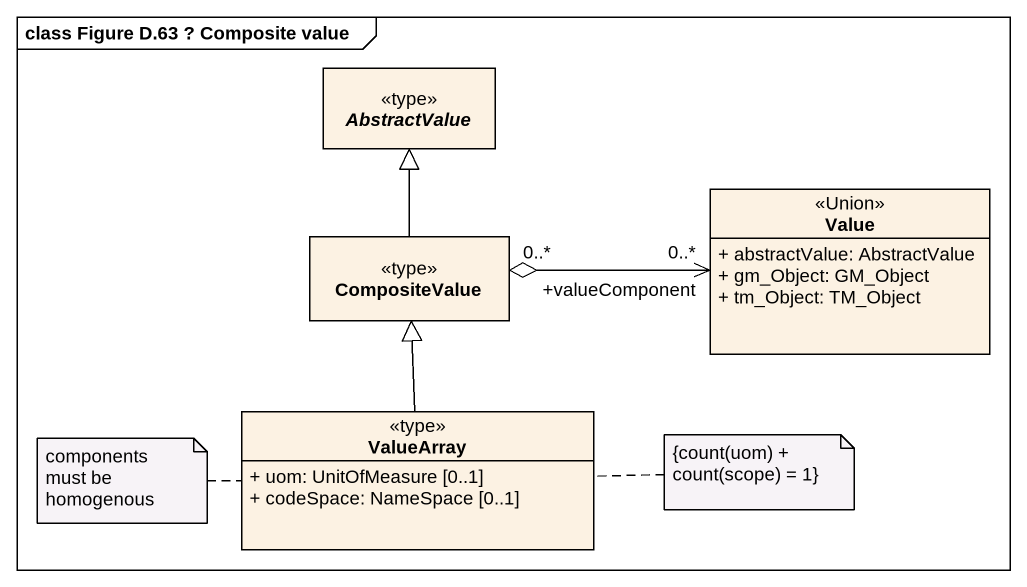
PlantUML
@startuml
mainframe class Figure D.63 ? Composite value
hide circle
hide empty members
skinparam classAttributeIconSize 0
abstract class AbstractValue <<type>>
class CompositeValue <<type>>
class Value <<Union>> {
  + abstractValue: AbstractValue
  + gm_Object: GM_Object
  + tm_Object: TM_Object
}
class ValueArray <<type>> {
  + uom: UnitOfMeasure [0..1]
  + codeSpace: NameSpace [0..1]
}
CompositeValue -up-|> AbstractValue
CompositeValue "0..*" o-right-> "+valueComponent\n0..*" Value
ValueArray -up-|> CompositeValue
note left of ValueArray : components must be homogenous
note right of ValueArray : {count(uom) + count(scope) = 1}
@enduml
